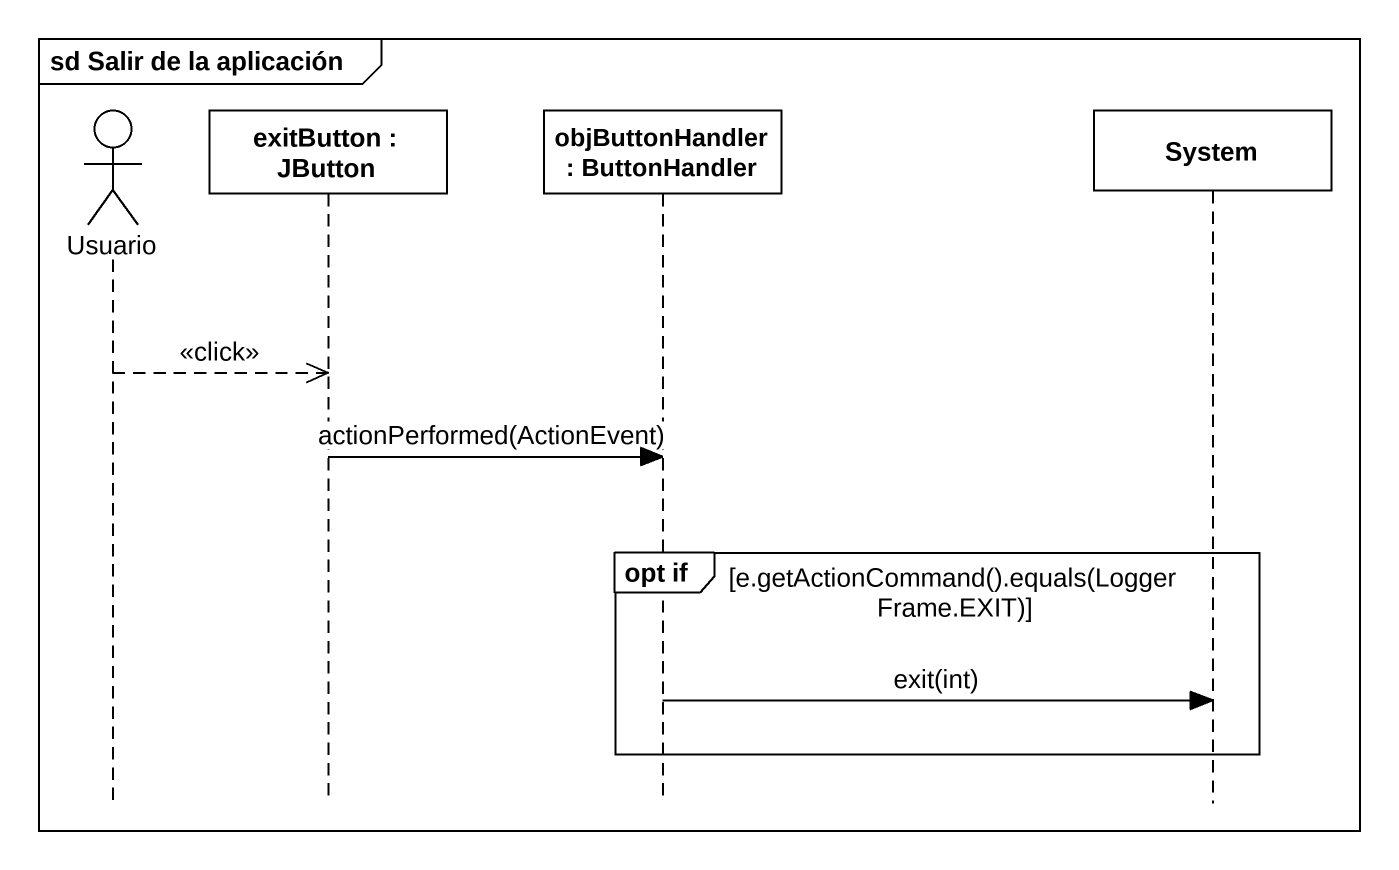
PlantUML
@startuml
mainframe sd Salir de la aplicación
hide footbox
actor Usuario
participant "exitButton : JButton" as exitButton
participant "objButtonHandler : ButtonHandler" as objButtonHandler
participant System

Usuario -->> exitButton : <<click>>
exitButton -> objButtonHandler : actionPerformed(ActionEvent)
group opt if [e.getActionCommand().equals(LoggerFrame.EXIT)]
  objButtonHandler -> System : exit(int)
end
@enduml
